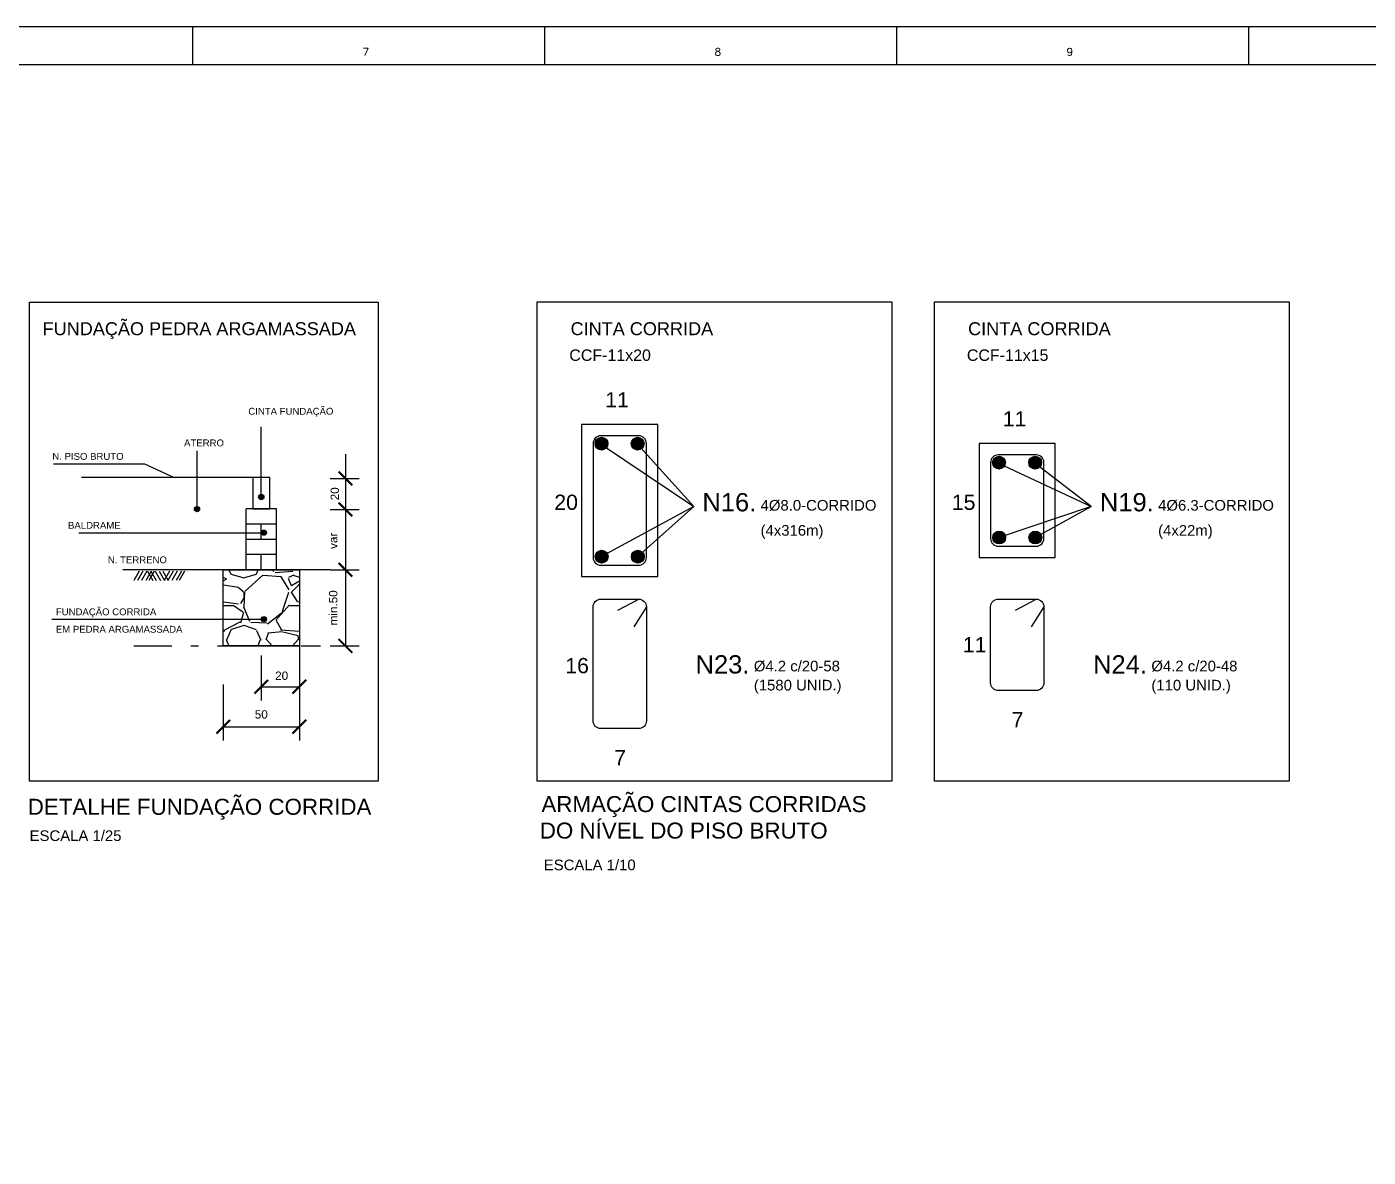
# Model space of a CAD drawing. Header units: millimetres. Extents: x 3659 to 3792, y 1361 to 1391.
# Drawn here: x 3762.11 to 3779.73, y 1375.8 to 1390.65 of the extents above; entities that cross this region are included whole.
import ezdxf
from ezdxf.enums import TextEntityAlignment as Align

# ---------------------------------------------------------------- set-up
doc = ezdxf.new("R2010")
doc.units = ezdxf.units.MM
doc.linetypes.add('DASHDOT', pattern=[1, 0.5, -0.25, 0, -0.25])
for name, color, linetype in [('Ferragem', 4, 'Continuous'), ('Forma', 2, 'Continuous'), ('linha de eixo', 1, 'DASHDOT'), ('Moldura', 2, 'Continuous'), ('Pontos', 3, 'Continuous'), ('Texto 1', 2, 'Continuous'), ('Texto 2', 4, 'Continuous')]:
    doc.layers.add(name, color=color, linetype=linetype)
doc.styles.add('maloca 1', font='romans.shx')
doc.styles.add('ROMANS', font='arial.ttf')

# ---------------------------------------------------------------- blocks, each defined once
blk = doc.blocks.new('_ArchTick')
at = {"color": 0, "linetype": 'ByBlock', "const_width": 0.15}
blk.add_lwpolyline([(-0.5, -0.5), (0.5, 0.5)], dxfattribs=at)

msp = doc.modelspace()

# ---------------------------------------------------------------- hatches: boundary and pattern name
at = {"layer": 'Ferragem'}
for points in [[(3769.747026, 1385.173061, 1), (3769.578276, 1385.173061, 1)], [(3770.05307, 1385.173061, -1), (3770.22182, 1385.173061, -1)], [(3774.968987, 1384.923061, 1), (3774.800237, 1384.923061, 1)], [(3775.275031, 1384.923061, -1), (3775.443781, 1384.923061, -1)], [(3774.971012, 1383.938446, -1), (3774.802262, 1383.938446, -1)], [(3775.277056, 1383.938446, 1), (3775.445806, 1383.938446, 1)], [(3769.749051, 1383.688446, -1), (3769.580301, 1383.688446, -1)], [(3770.055095, 1383.688446, 1), (3770.223845, 1383.688446, 1)]]:
    msp.add_hatch(color=2, dxfattribs=at).paths.add_polyline_path(points)
at = {"layer": 'Pontos'}
h = msp.add_hatch(dxfattribs=at)
h.set_pattern_fill('GRAVEL', color=1, style=0)
h.set_pattern_definition([(228.0128, (2324.6808, 1993.59066), (-7.999998232, -9.0000013416), [0.134536, -13.319088]), (184.9697, (2324.590798, 1993.490656), (12.0000010515, 0.999991307), [0.230868, -22.855925]), (132.5104, (2324.3608, 1993.470656), (9.9999907183, -11.0000086739), [0.162788, -16.116032]), (267.2737, (2323.9708, 1993.220656), (0.9999960177, 20.000000295), [0.210238, -20.813558]), (292.8337, (2323.9608, 1993.010656), (-5.0000099054, 11.9999964118), [0.206155, -20.409373]), (357.2737, (2324.0408, 1992.820656), (-20.000000295, 0.9999960177), [0.210238, -20.813558]), (37.6942, (2324.250798, 1992.810656), (-13.0000073456, -9.9999904052), [0.278029, -27.524849]), (72.2553, (2324.470798, 1992.980656), (7.0000107627, 21.9999962312), [0.262488, -25.986321]), (121.4296, (2324.5508, 1993.230656), (-8.0000082342, 12.9999950365), [0.21095, -20.884073]), (175.2364, (2324.4408, 1993.41066), (11.0000009463, -0.9999915327), [0.240832, -11.800763]), (222.3974, (2324.200798, 1993.430656), (-12.0000073511, -10.999992082), [0.311448, -30.833375]), (138.8141, (2324.9608, 1993.21066), (-7.000002947, 5.9999973133), [0.106301, -10.523844]), (171.4692, (2324.8808, 1993.280656), (12.9999982848, -2.00000791), [0.202237, -20.021511]), (225, (2324.6808, 1993.31066), (-2e-16, -1.0000003), [0.141421, -1.272792]), (203.1986, (2324.6108, 1993.43066), (4.999999731, 2.000001325), [0.076158, -7.539615]), (291.8014, (2324.5408, 1993.40066), (-0.99999991, 3.000000273), [0.107703, -5.277462]), (30.9638, (2324.5808, 1993.30066), (2.999998022, 2.000002484), [0.174929, -5.656023]), (161.5651, (2324.7308, 1993.39066), (2.000000435, -0.999998403), [0.126491, -3.035787]), (16.3895, (2323.9608, 1993.400656), (10.0000021984, 2.9999927098), [0.1772, -17.542845]), (70.3462, (2324.1308, 1993.450656), (-3.9999952474, -11.0000021356), [0.148661, -14.717408]), (293.1986, (2324.7308, 1993.59066), (-2.000001325, 4.999999731), [0.152315, -7.463458]), (343.6105, (2324.7908, 1993.450656), (-10.0000021984, 2.9999927098), [0.1772, -17.542845]), (339.444, (2323.9608, 1992.78066), (-5.0000018445, 1.999995996), [0.17088, -8.373124]), (294.7751, (2324.1208, 1992.720656), (-4.9999921892, 11.0000034218), [0.143178, -14.174643]), (66.8014, (2324.7408, 1992.59066), (2.000001325, 4.999999731), [0.152315, -7.463458]), (17.354, (2324.8008, 1992.730656), (-13.000002019, -3.9999945023), [0.167631, -16.595424]), (69.444, (2324.2508, 1992.59066), (-1.999995996, -5.0000018445), [0.08544, -8.458564]), (101.3099, (2324.6808, 1992.59066), (-0.999997632, 4.000000752), [0.05099, -5.048029]), (165.9638, (2324.6708, 1992.64066), (3.000000546, -0.999998057), [0.206155, -3.91695]), (186.009, (2324.4708, 1992.690656), (9.9999997509, 0.9999993175), [0.19105, -18.913923]), (303.6901, (2324.5808, 1993.21066), (-1.000001335, 1.99999956), [0.144222, -3.461329]), (353.1572, (2324.660798, 1993.090656), (16.9999993655, -2.0000079979), [0.251794, -24.927563]), (60.9454, (2324.9108, 1993.06066), (-4.000000027, -7.0000003846), [0.102956, -10.192674]), (90, (2324.9608, 1993.1507), (-1, 1), [0.06, -0.94]), (120.2564, (2324.4508, 1992.72066), (3.9999948868, -7.000002456), [0.138924, -13.75352]), (48.0128, (2324.3808, 1992.84066), (7.999998232, 9.0000013416), [0.269072, -13.184552]), (360, (2324.5608, 1993.0407), (1, 1), [0.26, -0.74]), (325.3048, (2324.8208, 1993.040656), (-9.999994259, 7.0000086096), [0.158114, -15.653274]), (254.0546, (2324.9508, 1992.95066), (-0.999999889, -4.000000127), [0.145602, -7.134508]), (207.646, (2324.910798, 1992.810656), (-18.9999958072, -10.0000077132), [0.237065, -23.469474]), (175.4261, (2324.700798, 1992.700656), (-13.0000005583, 0.9999948012), [0.250799, -24.829074])])
h.paths.add_polyline_path([(3765.693877, 1383.515312), (3764.693877, 1383.515312), (3764.693877, 1382.866422), (3765.192727, 1382.866422, -1), (3765.261727, 1382.866422, -1), (3765.192727, 1382.866422), (3764.693877, 1382.866422), (3764.693877, 1382.515312), (3765.693877, 1382.515312)])
at = {"layer": 'Texto 1'}
for points in [[(3765.228047, 1384.470537, 1), (3765.159047, 1384.470537, 1)], [(3764.384191, 1384.312104, 1), (3764.315191, 1384.312104, 1)], [(3765.261727, 1384.002488, 1), (3765.192727, 1384.002488, 1)], [(3765.261727, 1382.866422, 1), (3765.192727, 1382.866422, 1)]]:
    msp.add_hatch(color=256, dxfattribs=at).paths.add_polyline_path(points)

# ---------------------------------------------------------------- linework, layer by layer
at = {"color": 0, "linetype": 'ByBlock', "const_width": 0.027}
msp.add_lwpolyline([(3766.209276, 1384.397968), (3766.389276, 1384.217968)], dxfattribs=at)
at = {"layer": 'Ferragem'}
for points in [[(3769.652073, 1383.575165), (3770.152073, 1383.575165, 0.414213562), (3770.252073, 1383.675165), (3770.252073, 1385.175165, 0.414213562), (3770.152073, 1385.275165), (3769.652073, 1385.275165, 0.414213562), (3769.552073, 1385.175165), (3769.552073, 1383.675165, 0.414213562)], [(3774.874034, 1383.825165), (3775.374034, 1383.825165, 0.414213562), (3775.474034, 1383.925165), (3775.474034, 1384.925165, 0.414213562), (3775.374034, 1385.025165), (3774.874034, 1385.025165, 0.414213562), (3774.774034, 1384.925165), (3774.774034, 1383.925165, 0.414213562)]]:
    msp.add_lwpolyline(points, format="xyb", close=True, dxfattribs=at)
for points in [[(3769.879083, 1382.984792), (3770.152073, 1383.129284, -0.415705229), (3770.252073, 1383.029284), (3770.252073, 1381.529284, -0.414213562), (3770.152073, 1381.429284), (3769.652073, 1381.429284, -0.414213562), (3769.552073, 1381.529284), (3769.552073, 1383.029284, -0.414213562), (3769.652073, 1383.129284), (3770.152073, 1383.129284, -0.415705229), (3770.252073, 1383.029284), (3770.085606, 1382.765569)], [(3775.101043, 1382.984792), (3775.374034, 1383.129284, -0.415705229), (3775.474034, 1383.029284), (3775.474034, 1382.029284, -0.414213562), (3775.374034, 1381.929284), (3774.874034, 1381.929284, -0.414213562), (3774.774034, 1382.029284), (3774.774034, 1383.029284, -0.414213562), (3774.874034, 1383.129284), (3775.374034, 1383.129284, -0.415705229), (3775.474034, 1383.029284), (3775.307567, 1382.765569)]]:
    msp.add_lwpolyline(points, format="xyb", dxfattribs=at)
at = {"layer": 'Ferragem', "color": 2}
for centre in [(3769.662651, 1385.173061), (3770.137445, 1385.173061), (3774.884612, 1384.923061), (3775.359406, 1384.923061), (3774.886637, 1383.938446), (3775.361431, 1383.938446), (3769.664676, 1383.688446), (3770.13947, 1383.688446)]:
    msp.add_circle(centre, 0.084375, dxfattribs=at)
at = {"layer": 'Forma'}
for points in [[(3769.402073, 1383.425165), (3770.402073, 1383.425165), (3770.402073, 1385.425165), (3769.402073, 1385.425165)], [(3774.624034, 1383.675165), (3775.624034, 1383.675165), (3775.624034, 1385.175165), (3774.624034, 1385.175165)]]:
    msp.add_lwpolyline(points, close=True, dxfattribs=at)
at = {"layer": 'linha de eixo'}
msp.add_line((3763.517768, 1382.515312), (3765.971964, 1382.515312), dxfattribs=at)
at = {"layer": 'Moldura', "color": 1}
for p, q in [((3764.288253, 1390.648453), (3764.288253, 1390.148453)), ((3768.913253, 1390.648453), (3768.913253, 1390.148453)), ((3773.538253, 1390.648453), (3773.538253, 1390.148453)), ((3778.163253, 1390.648453), (3778.163253, 1390.148453))]:
    msp.add_line(p, q, dxfattribs=at)
msp.add_lwpolyline([(3736.163253, 1360.948453), (3792.038253, 1360.948453), (3792.038253, 1390.648453), (3736.163253, 1390.648453)], close=True, dxfattribs=at)
at = {"layer": 'Moldura', "color": 6}
msp.add_lwpolyline([(3737.413253, 1361.448453), (3791.538253, 1361.448453), (3791.538253, 1390.148453), (3737.413253, 1390.148453)], close=True, dxfattribs=at)
at = {"layer": 'Pontos', "color": 1}
for p, q in [((3766.299276, 1385.033735), (3766.299276, 1383.515312)), ((3766.096964, 1384.716057), (3766.479276, 1384.716057)), ((3766.096964, 1384.307968), (3766.479276, 1384.307968)), ((3766.096964, 1383.515312), (3766.479276, 1383.515312)), ((3766.096964, 1383.515312), (3766.479276, 1383.515312)), ((3766.299276, 1383.515312), (3766.299276, 1382.515312)), ((3765.693877, 1382.532171), (3765.693877, 1381.799098)), ((3766.096964, 1382.515312), (3766.479276, 1382.515312)), ((3765.193877, 1382.390312), (3765.193877, 1381.799098)), ((3764.693877, 1382.00729), (3764.693877, 1381.274217)), ((3765.193877, 1381.979098), (3765.693877, 1381.979098)), ((3765.693877, 1382.00729), (3765.693877, 1381.274217)), ((3764.693877, 1381.454217), (3765.693877, 1381.454217))]:
    msp.add_line(p, q, dxfattribs=at)
at = {"layer": 'Pontos', "color": 4}
msp.add_line((3765.083877, 1384.728434), (3762.83205, 1384.728434), dxfattribs=at)
at = {"layer": 'Pontos'}
for p, q in [((3764.993877, 1383.515312), (3764.993877, 1384.315312)), ((3765.393877, 1384.315312), (3764.993877, 1384.315312)), ((3765.393877, 1383.515312), (3765.393877, 1384.315312)), ((3765.393877, 1384.115312), (3764.993877, 1384.115312)), ((3765.193877, 1383.915312), (3765.193877, 1384.115312)), ((3765.393877, 1383.915312), (3764.993877, 1383.915312)), ((3765.393877, 1383.715312), (3764.993877, 1383.715312)), ((3765.193877, 1383.515312), (3765.193877, 1383.715312)), ((3766.096964, 1383.515312), (3763.376071, 1383.515312)), ((3764.693877, 1382.515312), (3765.693877, 1382.515312))]:
    msp.add_line(p, q, dxfattribs=at)
at = {"layer": 'Pontos', "color": 2}
for p, q in [((3763.587904, 1383.496942), (3763.517768, 1383.375463)), ((3763.635975, 1383.496942), (3763.565839, 1383.375463)), ((3763.689696, 1383.496942), (3763.61956, 1383.375463)), ((3763.746248, 1383.496942), (3763.676112, 1383.375463)), ((3763.700654, 1383.496942), (3763.77079, 1383.375463)), ((3763.700654, 1383.496942), (3763.77079, 1383.375463)), ((3763.787904, 1383.496942), (3763.717768, 1383.375463)), ((3763.787904, 1383.496942), (3763.717768, 1383.375463)), ((3763.74231, 1383.496942), (3763.812446, 1383.375463)), ((3763.798862, 1383.496942), (3763.868998, 1383.375463)), ((3763.852583, 1383.496942), (3763.922719, 1383.375463)), ((3763.900654, 1383.496942), (3763.97079, 1383.375463)), ((3763.986596, 1383.496942), (3763.91646, 1383.375463)), ((3764.034667, 1383.496942), (3763.964531, 1383.375463)), ((3764.088388, 1383.496942), (3764.018252, 1383.375463)), ((3764.14494, 1383.496942), (3764.074804, 1383.375463)), ((3764.186596, 1383.496942), (3764.11646, 1383.375463)), ((3764.186596, 1383.496942), (3764.11646, 1383.375463))]:
    msp.add_line(p, q, dxfattribs=at)
at = {"layer": 'Pontos', "color": 4}
msp.add_lwpolyline([(3765.083877, 1384.315312), (3765.303877, 1384.315312), (3765.303877, 1384.728434), (3765.083877, 1384.728434)], close=True, dxfattribs=at)
at = {"layer": 'Pontos', "color": 1, "const_width": 0.027}
msp.add_lwpolyline([(3766.389276, 1384.217968), (3766.209276, 1384.397968)], dxfattribs=at)
at = {"layer": 'Pontos'}
msp.add_lwpolyline([(3764.693877, 1383.515312), (3765.693877, 1383.515312), (3765.693877, 1382.515312), (3764.693877, 1382.515312)], close=True, dxfattribs=at)
at = {"layer": 'Texto 1', "color": 1}
for p, q in [((3765.193547, 1384.470537), (3765.193547, 1385.395238)), ((3769.664676, 1385.161884), (3770.875059, 1384.348343)), ((3770.875059, 1384.348343), (3770.13947, 1385.161884)), ((3762.463351, 1384.908566), (3763.658367, 1384.908566)), ((3763.658367, 1384.908566), (3764.047192, 1384.728434)), ((3764.349691, 1384.312104), (3764.349691, 1385.076418)), ((3774.886637, 1384.911884), (3776.09702, 1384.348343)), ((3776.09702, 1384.348343), (3775.361431, 1384.911884)), ((3770.875059, 1384.348343), (3769.664676, 1383.688446)), ((3770.13947, 1383.688446), (3770.875059, 1384.348343)), ((3776.09702, 1384.348343), (3774.886637, 1383.938446)), ((3775.361431, 1383.938446), (3776.09702, 1384.348343)), ((3762.799028, 1384.002488), (3765.227227, 1384.002488)), ((3762.442572, 1382.866422), (3765.227227, 1382.866422))]:
    msp.add_line(p, q, dxfattribs=at)
at = {"layer": 'Texto 1'}
for points in [[(3762.150493, 1387.029979), (3766.728835, 1387.029979), (3766.728835, 1380.736334), (3762.150493, 1380.736334)], [(3768.816854, 1387.036863), (3773.474494, 1387.036863), (3773.474494, 1380.736334), (3768.816854, 1380.736334)], [(3774.038815, 1387.036863), (3778.696454, 1387.036863), (3778.696454, 1380.736334), (3774.038815, 1380.736334)]]:
    msp.add_lwpolyline(points, close=True, dxfattribs=at)
for centre in [(3765.193547, 1384.470537), (3764.349691, 1384.312104), (3765.227227, 1384.002488), (3765.227227, 1382.866422)]:
    msp.add_circle(centre, 0.0345, dxfattribs=at)

# ---------------------------------------------------------------- block references
at = {"layer": 'Pontos', "color": 1}
for p, xscale, yscale, zscale, rotation in [((3766.299276, 1384.716057), 0.1799999999998363, 0.1799999999998363, 0.1799999999998363, 270), ((3766.299276, 1384.716057), 0.1799999999998363, 0.1799999999998363, 0.1799999999998363, 90), ((3766.299276, 1383.515312), 0.1799999999998363, 0.1799999999998363, 0.1799999999998363, 270), ((3766.299276, 1383.515312), 0.1799999999998363, 0.1799999999998363, 0.1799999999998363, 90), ((3766.299276, 1382.515312), 0.1799999999998363, 0.1799999999998363, 0.1799999999998363, 270), ((3765.193877, 1381.979098), 0.1799999999993815, 0.1799999999993815, 0.1799999999993815, 179.9999999999999), ((3764.693877, 1381.454217), 0.1799999999993815, 0.1799999999993815, 0.1799999999993815, 179.9999999999999)]:
    msp.add_blockref('_ArchTick', p, dxfattribs=dict(at, xscale=xscale, yscale=yscale, zscale=zscale, rotation=rotation))
at = {"layer": 'Pontos', "color": 1, "xscale": 0.1799999999993815, "yscale": 0.1799999999993815, "zscale": 0.1799999999993815}
for p in [(3765.693877, 1381.979098), (3765.693877, 1381.454217)]:
    msp.add_blockref('_ArchTick', p, dxfattribs=at)

# ---------------------------------------------------------------- texts
at = {"color": 4, "style": 'ROMANS'}
for s, p in [('DETALHE FUNDAÇÃO CORRIDA', (3762.125659, 1380.296681)), ('ARMAÇÃO CINTAS CORRIDAS', (3768.873744, 1380.331752)), ('DO NÍVEL DO PISO BRUTO', (3768.852274, 1379.984181))]:
    msp.add_text(s, height=0.21, dxfattribs=at).set_placement(p)
at = {"layer": 'Moldura', "color": 1, "style": 'maloca 1'}
for s, p in [('7', (3766.523232, 1390.269657)), ('8', (3771.148232, 1390.269657)), ('9', (3775.773232, 1390.269657))]:
    msp.add_text(s, height=0.1, dxfattribs=at).set_placement(p)
at = {"layer": 'Texto 1', "style": 'ROMANS'}
for s, height, p in [('CCF-11x20', 0.15, (3769.240278, 1386.259904)), ('CCF-11x15', 0.15, (3774.462238, 1386.259904)), ('11', 0.2, (3769.711062, 1385.648194)), ('CINTA FUNDAÇÃO', 0.09, (3765.023459, 1385.552924)), ('11', 0.2, (3774.933023, 1385.398194)), ('ATERRO', 0.09, (3764.179603, 1385.137226)), ('N. PISO BRUTO', 0.09, (3762.449029, 1384.960083)), ('20', 0.2, (3769.042519, 1384.302371)), ('4%%C8.0-CORRIDO', 0.14, (3771.752464, 1384.292372)), ('15', 0.2, (3774.26448, 1384.302371)), ('4%%C6.3-CORRIDO', 0.14, (3776.974425, 1384.292372)), ('BALDRAME', 0.09, (3762.655083, 1384.054005)), ('(4x316m)', 0.14, (3771.752464, 1383.963063)), ('(4x22m)', 0.14, (3776.974425, 1383.963063)), ('N. TERRENO', 0.09, (3763.178934, 1383.600966)), ('FUNDAÇÃO CORRIDA', 0.09, (3762.49512, 1382.917939)), ('EM PEDRA ARGAMASSADA', 0.09, (3762.49512, 1382.689072)), ('11', 0.2, (3774.408584, 1382.431276)), ('16', 0.2, (3769.186623, 1382.15649)), ('%%C4.2 c/20-58', 0.14, (3771.663863, 1382.180534)), ('%%C4.2 c/20-48', 0.14, (3776.885824, 1382.180534)), ('(1580 UNID.)', 0.14, (3771.663863, 1381.929722)), ('(110 UNID.)', 0.14, (3776.885824, 1381.929722)), ('7', 0.2, (3775.050624, 1381.445542)), ('7', 0.2, (3769.828664, 1380.945542)), ('ESCALA 1/25', 0.14, (3762.150485, 1379.952246)), ('ESCALA 1/10', 0.14, (3768.904615, 1379.567803))]:
    msp.add_text(s, height=height, dxfattribs=at).set_placement(p)
at = {"layer": 'Texto 2', "color": 3, "style": 'ROMANS'}
for s, p in [('FUNDAÇÃO PEDRA ARGAMASSADA', (3762.321013, 1386.597556)), ('CINTA CORRIDA', (3769.256239, 1386.597556)), ('CINTA CORRIDA', (3774.478199, 1386.597556))]:
    msp.add_text(s, height=0.17, dxfattribs=at).set_placement(p)
for s, p in [('N16.', (3771.695749, 1384.283016)), ('N19.', (3776.91771, 1384.283016)), ('N23. ', (3771.699347, 1382.152548)), ('N24. ', (3776.921307, 1382.152548))]:
    msp.add_text(s, height=0.24, dxfattribs=at).set_placement(p, align=Align.RIGHT)
at = {"layer": 'Texto 2', "color": 2, "char_height": 0.11, "attachment_point": 5, "rotation": 90, "style": 'ROMANS'}
for s, insert in [('\\A1;20', (3766.160016, 1384.513641)), ('\\A1;var', (3766.139276, 1383.896091)), ('\\A1;min.50', (3766.139276, 1383.015312))]:
    msp.add_mtext(s, dxfattribs=dict(at, insert=insert))
at = {"layer": 'Texto 2', "color": 2, "char_height": 0.11, "attachment_point": 5, "style": 'ROMANS'}
for s, insert in [('\\A1;20', (3765.461508, 1382.12286)), ('\\A1;50', (3765.193877, 1381.614217))]:
    msp.add_mtext(s, dxfattribs=dict(at, insert=insert))

doc.saveas('drawing.dxf')
